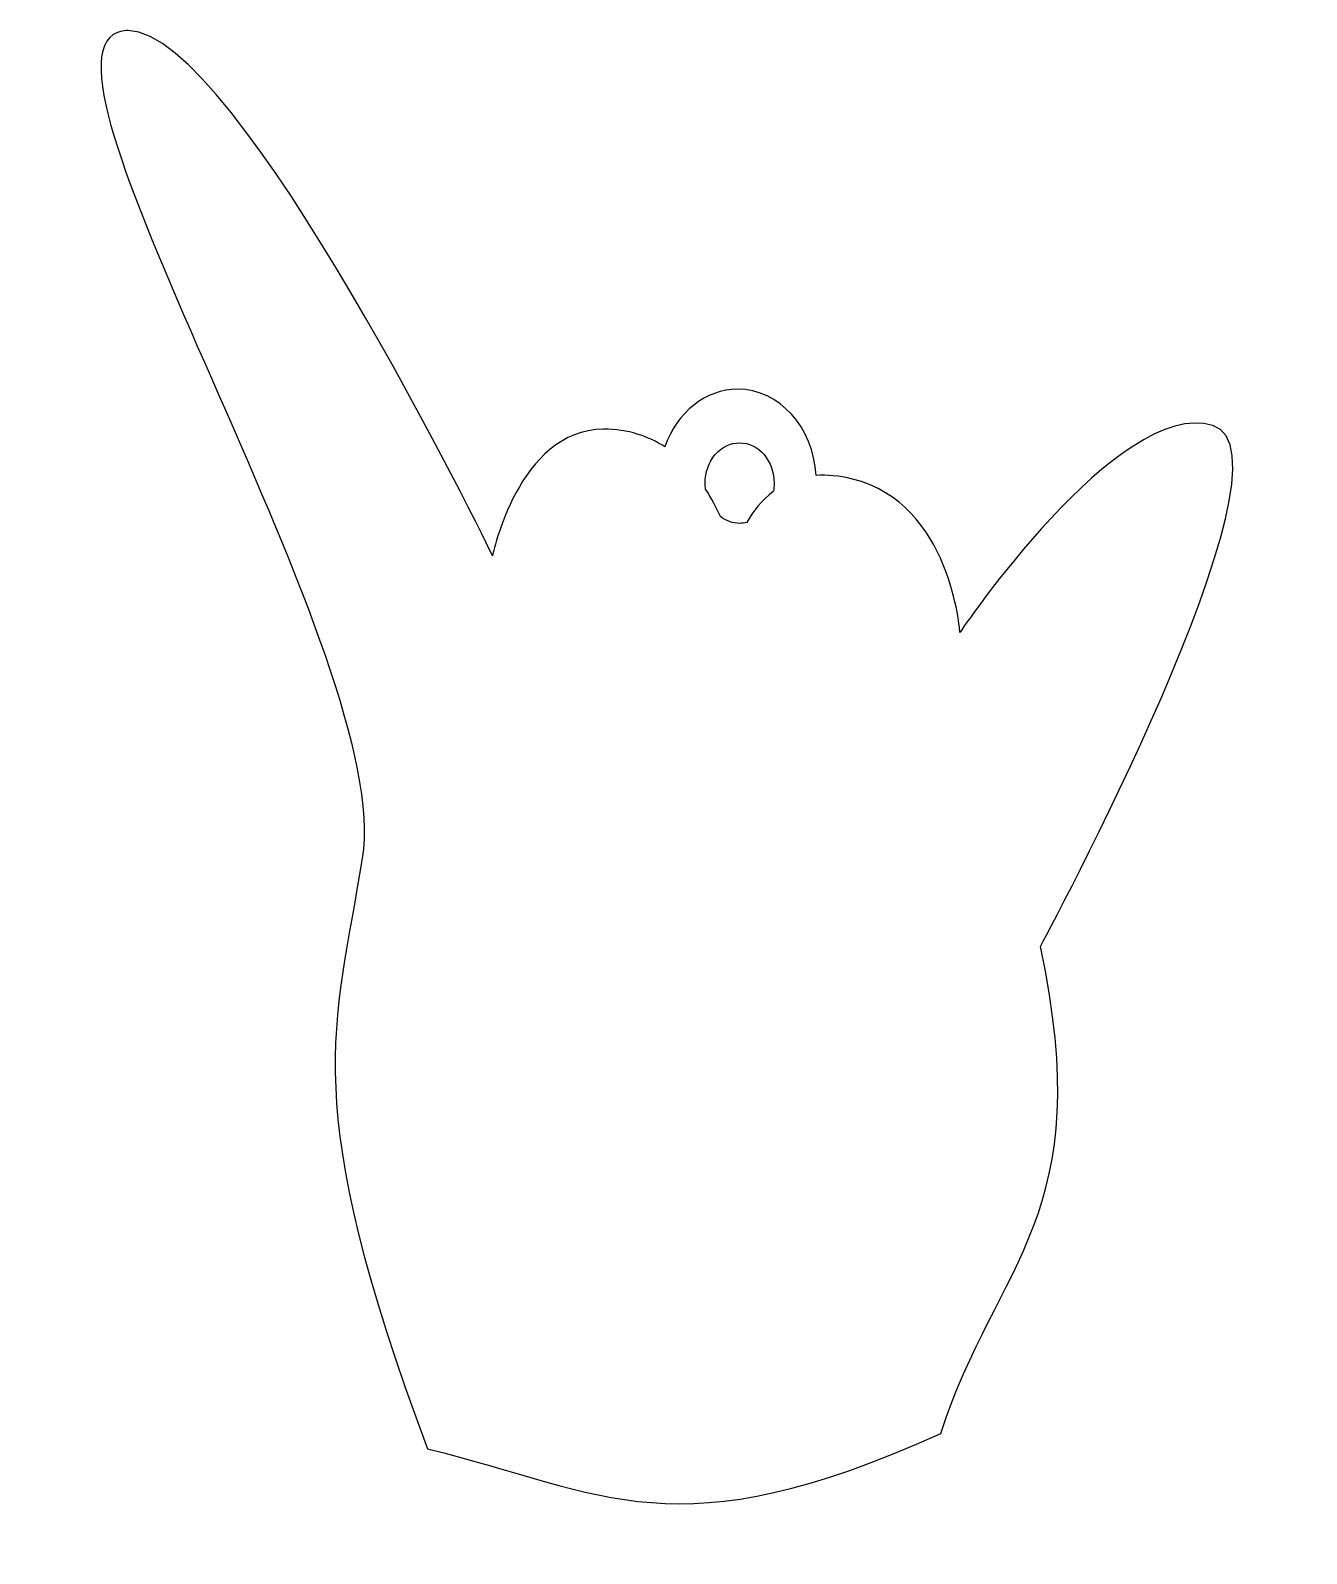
# Model space of a CAD drawing. Extents: x -6 to 109, y 5 to 142.
import ezdxf

# ---------------------------------------------------------------- set-up
doc = ezdxf.new("R2010")
doc.units = 0
doc.layers.add('Layer_1', color=7, linetype='CONTINUOUS')

msp = doc.modelspace()

# ---------------------------------------------------------------- linework, layer by layer
at = {"layer": 'Layer_1', "color": 7}
for p, q in [((3.140087, 141.988044), (3.140087, 141.988044)), ((58.102962, 104.935375), (58.102962, 104.935375))]:
    msp.add_line(p, q, dxfattribs=at)
for points in [[(1.795496, 141.633565), (-5.648617, 136.517923), (27.031951, 85.146066), (24.180727, 67.590107)], [(3.140087, 141.988044), (2.658574, 141.987806), (2.20901, 141.873363), (1.795496, 141.633565)], [(35.889925, 94.796773), (35.889925, 94.796773), (12.930853, 141.992865), (3.140087, 141.988044)], [(57.930768, 109.75681), (55.047279, 109.755172), (52.454434, 107.700761), (51.381339, 104.567445)], [(64.969202, 101.997985), (64.74076, 106.354178), (61.658686, 109.751705), (57.930768, 109.75681)], [(100.634902, 106.505971), (92.20253, 109.069524), (77.905282, 87.90901), (77.905282, 87.90901)], [(45.877182, 106.161583), (38.20307, 106.12835), (35.889925, 94.796773), (35.889925, 94.796773)], [(51.381339, 104.567445), (49.892493, 105.536188), (48.080719, 106.171129), (45.877182, 106.161583)], [(85.137434, 59.669179), (85.137434, 59.669179), (109.067274, 103.942414), (100.634902, 106.505971)], [(55.911289, 103.876251), (56.492557, 104.554397), (57.280926, 104.935375), (58.102962, 104.935375)], [(58.102962, 104.935375), (58.924999, 104.935375), (59.713368, 104.554397), (60.294635, 103.876251)], [(55.003469, 101.319299), (55.003469, 102.278342), (55.330022, 103.198105), (55.911289, 103.876251)], [(60.294635, 103.876251), (60.875903, 103.198105), (61.202456, 102.278342), (61.202456, 101.319299)], [(55.041135, 100.779175), (55.017017, 100.957864), (55.004427, 101.138412), (55.003469, 101.319299)], [(61.202456, 101.319299), (61.202146, 101.071802), (61.180057, 100.824996), (61.136537, 100.582763)], [(68.262414, 101.684537), (67.032028, 101.99014), (65.941806, 102.072728), (64.969202, 101.997985)], [(77.905282, 87.90901), (77.905282, 87.90901), (77.13033, 99.481919), (68.262414, 101.684537)], [(56.372278, 98.320698), (56.021115, 99.101439), (55.582606, 99.943134), (55.041135, 100.779175)], [(61.136537, 100.582763), (60.066247, 99.78058), (59.29635, 98.75525), (58.75407, 97.787974)], [(58.102962, 97.703223), (57.486261, 97.703593), (56.883672, 97.918584), (56.372278, 98.320698)], [(58.75407, 97.787974), (58.54021, 97.732967), (58.321955, 97.704559), (58.102962, 97.703223)], [(24.180727, 67.590107), (21.681988, 52.204524), (18.351021, 45.791552), (30.035326, 14.554328)], [(76.183342, 15.931881), (81.258297, 31.494865), (90.353696, 35.403206), (85.137434, 59.669179)], [(30.035326, 14.554328), (46.025548, 10.587114), (52.375804, 5.133049), (76.183342, 15.931881)]]:
    msp.add_open_spline(points, degree=3, dxfattribs=at)

doc.saveas('drawing.dxf')
